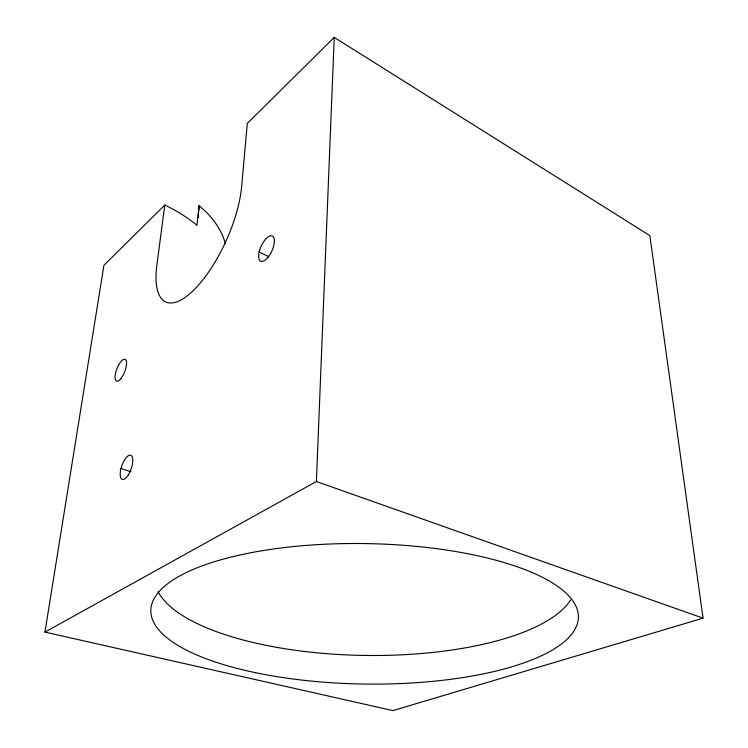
<?xml version="1.0" encoding="UTF-8"?>
<svg xmlns="http://www.w3.org/2000/svg" width="748" height="748" viewBox="0 0 748 748"><rect width="100%" height="100%" fill="white"/><g stroke="black" fill="none" stroke-linecap="round" stroke-linejoin="round"><path stroke-width="1.12" d="M44.945 632.107L316.376 481.516L334.244 37.4L649.853 235.611L703.055 618.157L392.906 710.6L44.945 632.107L103.935 265.278L164.784 205.074A124.963 70.77 11 0 1 196.051 224.578L196.939 225.382L199.174 205.55L206.308 212.161A123.654 71.752 11.4 0 1 225.298 243.381M198.557 212.984L198.379 215.106A172.47 109.732 0.9 0 0 198.416 217.416M198.734 210.861L199.174 205.55M164.784 205.074L156.874 265.044A81.027 29.957 -65.8 0 0 191.909 291.87A81.027 29.957 -65.8 0 0 241.641 186.542L247.298 123.429L334.244 37.4M120.998 468.5L130.947 471.708M316.376 481.516L703.055 618.157M259.145 252.029L268.644 256.545M570.649 599.915A210.571 74.51 0.9 0 1 361.396 655.388A210.571 74.51 0.9 0 1 158.09 591.668M255.451 672.676A213.806 70.237 0.9 0 0 578.372 617.67A213.806 70.237 0.9 0 0 259.977 551.089A213.806 70.237 0.9 0 0 255.451 672.676M120.924 378.572A11.697 4.189 -68.7 0 0 125.739 359.835A11.697 4.189 -68.7 0 0 115.753 372.233A11.697 4.189 -68.7 0 0 120.924 378.572M267.84 257.518A13.903 5.872 -65.3 0 0 272.581 236.116A13.903 5.872 -65.3 0 0 259.107 252.198A13.903 5.872 -65.3 0 0 267.84 257.518M128.301 474.924A12.8 4.937 -70.6 0 0 130.844 455.27A12.8 4.937 -70.6 0 0 120.363 471.745A12.8 4.937 -70.6 0 0 128.301 474.924"/></g></svg>
